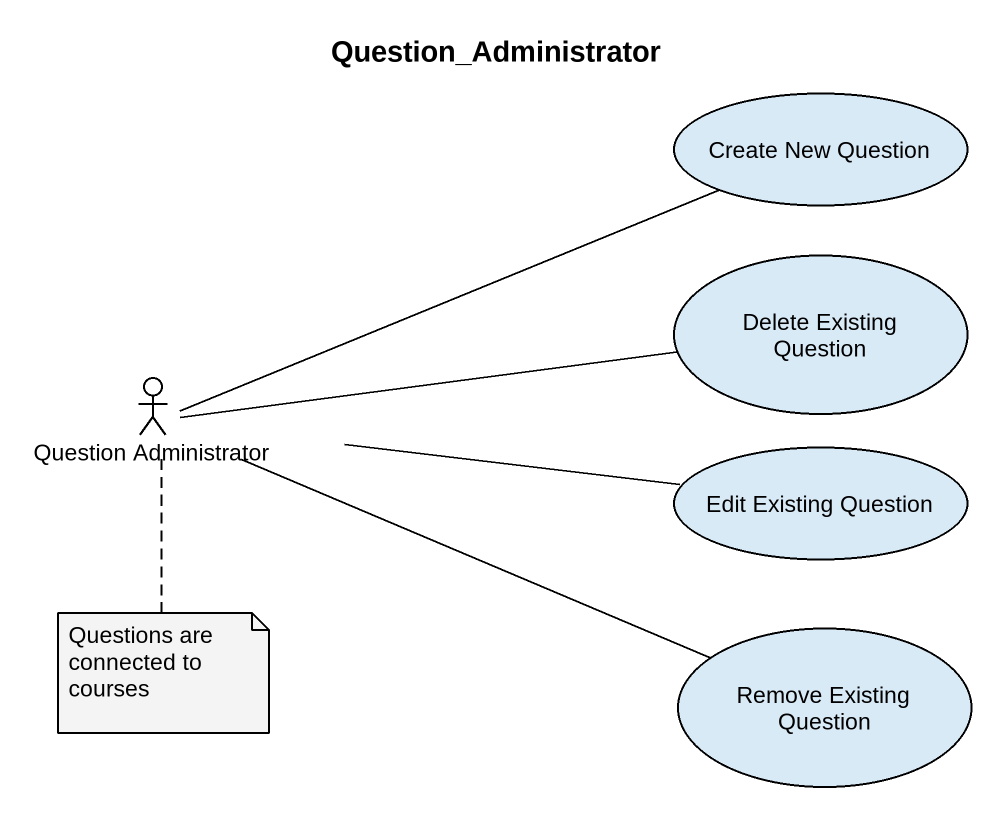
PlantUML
@startuml
title Question_Administrator
usecase "Create New Question" as Create_New_Question
usecase "Delete Existing Question" as Delete_Existing_Question
actor "Question Administrator" as Question_Administrator
usecase "Edit Existing Question" as Edit_Existing_Question
usecase "Remove Existing Question" as Remove_Existing_Question
Question_Administrator -right- Create_New_Question
Question_Administrator -right- Delete_Existing_Question
Question_Administrator -right- Edit_Existing_Question
Question_Administrator -right- Remove_Existing_Question
note bottom of Question_Administrator : Questions are connected to courses
@enduml
